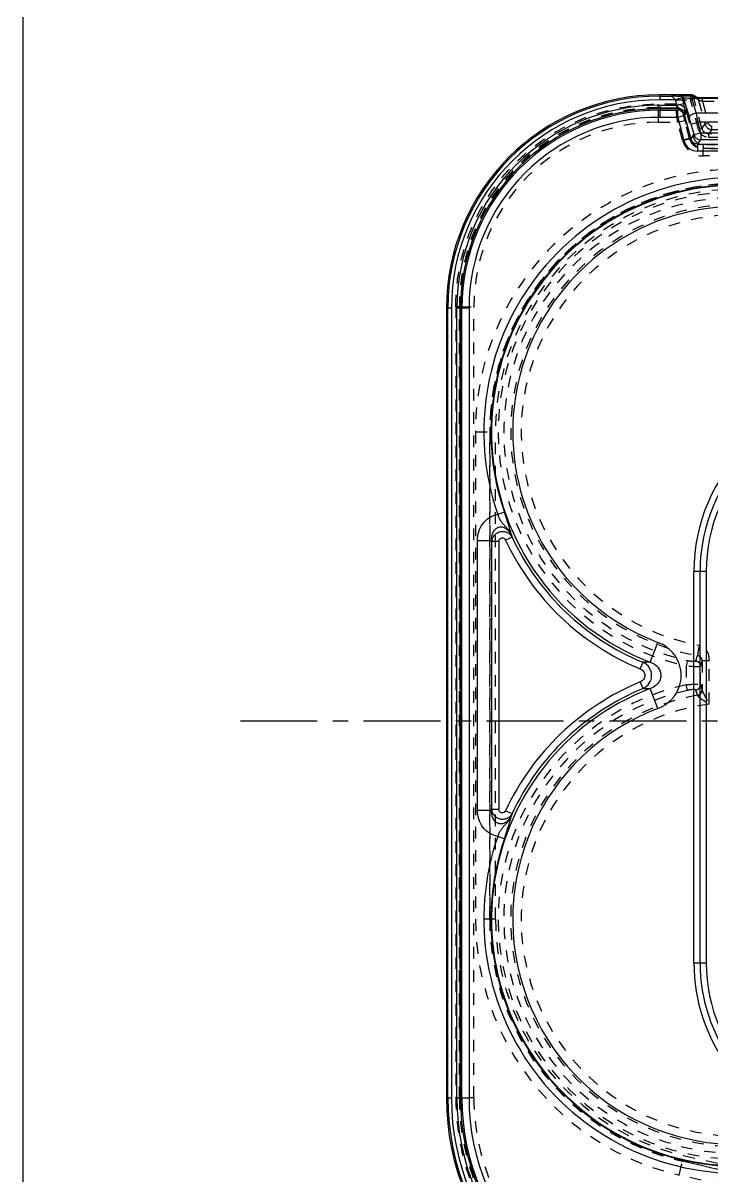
# Model space of a CAD drawing. Header units: millimetres. Extents: x 1727 to 4210, y -6182 to 759.
# Drawn here: x 2551.8 to 2648.6, y -567.7 to -405.6 of the extents above; entities that cross this region are included whole.
import ezdxf

# ---------------------------------------------------------------- set-up
doc = ezdxf.new("R2010")
doc.units = ezdxf.units.MM
doc.header["$LTSCALE"] = 16.335
doc.linetypes.add('CENTER', pattern=[0.6, 0.375, -0.075, 0.075, -0.075])
doc.linetypes.add('HIDDEN', pattern=[0.2, 0.1, -0.1])
doc.layers.get('0').update_dxf_attribs({"linetype": 'CONTINUOUS'})
doc.layers.add('DEFAULT_2', color=8, linetype='HIDDEN')

msp = doc.modelspace()

# ---------------------------------------------------------------- linework, layer by layer
at = {"color": 7, "linetype": 'Continuous'}
for p, q in [((2641.27, -415.714), (2641.27, -416.416)), ((2645.754, -415.714), (2641.27, -415.714)), ((2641.27, -415.917), (2642.928, -415.917)), ((2643.432, -416.416), (2641.27, -416.416)), ((2644.396, -416.158), (2643.432, -416.416)), ((2643.432, -416.416), (2643.639, -417.188)), ((2644.568, -416.122), (2644.35, -415.99)), ((2644.396, -416.158), (2644.602, -416.93)), ((2644.568, -416.122), (2645.426, -418.943)), ((2645.754, -415.714), (2646.236, -416.085)), ((2646.39, -418.237), (2645.766, -416.186)), ((2645.766, -416.186), (2660.774, -416.186)), ((2646.441, -416.111), (2646.058, -415.817)), ((2646.379, -416.105), (2646.368, -416.104)), ((2647.023, -416.132), (2646.839, -416.128)), ((2647.283, -416.134), (2647.283, -416.134)), ((2659.326, -416.134), (2647.283, -416.134)), ((2641.27, -417.188), (2641.27, -418.891)), ((2641.27, -417.188), (2643.639, -417.188)), ((2643.939, -417.687), (2641.27, -417.687)), ((2641.27, -417.893), (2643.78, -417.893)), ((2643.639, -417.188), (2644.602, -416.93)), ((2643.939, -417.687), (2643.78, -417.893)), ((2643.78, -418.891), (2643.78, -417.893)), ((2643.78, -418.891), (2641.27, -418.891)), ((2644.744, -418.633), (2643.78, -418.891)), ((2643.78, -418.891), (2644.658, -422.167)), ((2644.744, -418.633), (2644.902, -418.426)), ((2644.744, -418.633), (2645.622, -421.909)), ((2645.681, -419.837), (2646.645, -419.579)), ((2646.39, -418.237), (2660.15, -418.237)), ((2647.041, -421.057), (2646.645, -419.579)), ((2659.895, -419.579), (2646.645, -419.579)), ((2646.077, -421.316), (2645.681, -419.837)), ((2646.077, -421.316), (2647.041, -421.057)), ((2647.041, -421.057), (2647.041, -422.055)), ((2647.041, -421.057), (2659.499, -421.057)), ((2645.622, -421.909), (2644.658, -422.167)), ((2646.077, -421.316), (2645.622, -421.909)), ((2646.585, -422.649), (2647.041, -422.055)), ((2646.585, -422.649), (2646.585, -423.646)), ((2646.585, -422.649), (2656.822, -422.649)), ((2659.499, -422.055), (2647.041, -422.055)), ((2657.619, -423.644), (2646.585, -423.646)), ((2611.27, -445.714), (2611.27, -556.714)), ((2611.972, -445.714), (2611.27, -445.714)), ((2611.473, -556.714), (2611.473, -445.714)), ((2611.972, -445.714), (2611.972, -556.714)), ((2612.744, -556.714), (2612.744, -445.714)), ((2614.447, -445.714), (2612.744, -445.714)), ((2613.243, -445.714), (2613.243, -556.714)), ((2613.45, -556.714), (2613.45, -445.714)), ((2614.447, -445.714), (2614.447, -556.714)), ((2619.418, -474.382), (2618.478, -474.706)), ((2620.499, -477.898), (2619.597, -478.319)), ((2620.499, -477.898), (2620.468, -477.754)), ((2615.633, -516.279), (2615.633, -478.379)), ((2615.633, -478.379), (2617.622, -478.379)), ((2617.622, -478.379), (2617.622, -516.279)), ((2617.655, -516.129), (2617.655, -478.529)), ((2618.649, -478.529), (2617.655, -478.529)), ((2618.649, -478.529), (2618.649, -516.129)), ((2646.064, -537.714), (2646.064, -482.714)), ((2647.796, -482.714), (2646.064, -482.714)), ((2646.93, -537.714), (2646.93, -482.714)), ((2647.796, -482.714), (2647.796, -537.714)), ((2639.932, -495.47), (2640.994, -492.682)), ((2638.529, -496.41), (2638.908, -495.49)), ((2638.908, -499.168), (2638.529, -498.248)), ((2640.994, -501.976), (2639.932, -499.188)), ((2615.633, -516.279), (2617.622, -516.279)), ((2617.655, -516.129), (2618.649, -516.129)), ((2619.597, -516.339), (2620.499, -516.76)), ((2620.468, -516.904), (2620.499, -516.76)), ((2619.418, -520.276), (2618.478, -519.952)), ((2646.064, -537.714), (2647.796, -537.714)), ((2611.27, -556.714), (2611.972, -556.714)), ((2612.744, -556.714), (2614.447, -556.714))]:
    msp.add_line(p, q, dxfattribs=at)
at = {"color": 1, "linetype": 'CENTER', "ltscale": 1.76547}
msp.add_line((2582.308, -503.714), (2924.232, -503.714), dxfattribs=at)
msp.add_lwpolyline([(2551.758, -310.188), (3425.558, -310.188), (3425.558, -703.248), (2551.758, -703.248)], close=True)
at = {"color": 7, "linetype": 'Continuous'}
for points in [[(2646.839, -416.128), (2646.677, -416.123), (2646.544, -416.117), (2646.443, -416.111), (2646.379, -416.105)], [(2647.283, -416.134), (2647.222, -416.134), (2647.023, -416.132)]]:
    msp.add_lwpolyline(points, dxfattribs=at)
for centre, radius, start, end in [((2641.27, -445.714), 30, 90, 180), ((2641.27, -445.714), 29.797, 90, 180), ((2641.27, -445.714), 29.298, 90, 180), ((2622.214, -422.102), 22.965, 15.00003, 15.43451), ((2646.238, -416.585), 0.5, 74.82534, 90.10573), ((2647.021, -406.495), 9.636, 267.30894, 268.03906), ((2647.171, -402.22), 13.913, 268.02261, 268.90701), ((2647.252, -398.467), 17.667, 268.87524, 269.21341), ((2647.273, -397.013), 19.121, 269.21106, 269.42849), ((2647.282, -396.149), 19.985, 269.42839, 270.00392), ((2641.27, -445.714), 28.526, 90, 180), ((2641.27, -445.714), 28.027, 90, 180), ((2641.27, -445.714), 27.82, 90, 180), ((2643.776, -418.896), 1.003, 15.22948, 89.77052), ((2643.935, -418.69), 1.003, 15.24133, 89.75872), ((2641.27, -445.714), 26.823, 90, 180), ((2619.188, -426.905), 27.419, 14.93785, 16.88139), ((2586.579, -430.298), 61.015, 10.11819, 11.40062), ((2646.585, -421.652), 1.994, 194.982, 270.01819), ((2647.045, -421.052), 1.003, 195.22947, 269.77053), ((2652.27, -463.079), 35.737, 82.68167, 198.98671), ((2652.27, -463.079), 34.742, 60.99766, 198.9835), ((2652.27, -463.079), 34.661, 51.25547, 249.14835), ((2652.27, -463.079), 31.678, 48.35335, 249.14831), ((2670.77, -482.714), 24.706, 90, 180), ((2670.77, -482.714), 23.84, 90, 180), ((2670.77, -482.714), 22.974, 90, 180), ((2652.27, -463.079), 35.057, 205.00586, 247.59541), ((2691.065, -462.891), 75.058, 191.9069, 192.0273), ((2652.27, -463.079), 36.052, 205.00586, 247.59529), ((2638.123, -497.329), 2, 293.12723, 66.87024), ((2652.27, -531.579), 36.052, 112.40471, 154.99412), ((2652.27, -531.579), 34.661, 110.85165, 298.46172), ((2652.27, -531.579), 35.057, 112.40459, 154.99414), ((2652.27, -531.579), 31.678, 110.8517, 290.40714), ((2691.053, -531.764), 75.045, 167.97281, 168.09324), ((2652.27, -531.579), 35.737, 161.01373, 276.00774), ((2652.27, -531.579), 34.742, 161.01485, 276.00451), ((2670.77, -537.714), 24.706, 180, 252.43902), ((2670.77, -537.714), 23.84, 180, 252.43902), ((2670.77, -537.714), 22.974, 180, 270), ((2646.27, -556.714), 35, 180, 270), ((2646.27, -556.714), 34.797, 180, 270), ((2646.27, -556.714), 34.298, 180, 270), ((2646.27, -556.714), 33.526, 180, 270), ((2646.27, -556.714), 33.027, 180, 270), ((2646.27, -556.714), 32.82, 180, 270), ((2646.27, -556.714), 31.823, 180, 270)]:
    msp.add_arc(centre, radius, start, end, dxfattribs=at)
msp.add_ellipse((2645.611, -416.126), major_axis=(1.048, -0.009), ratio=0.0567968, start_param=-3.0463879, end_param=-1.4224933, dxfattribs=at)
for points, knots in [([(2644.35, -415.99), (2644.344, -415.986), (2644.325, -415.982), (2644.269, -415.972), (2644.165, -415.963), (2644.008, -415.952), (2643.818, -415.944), (2643.607, -415.936), (2643.308, -415.928), (2643.08, -415.922), (2642.928, -415.917)], [0, 0, 0, 0, 0.0145445, 0.0400164, 0.1208526, 0.2341804, 0.3703637, 0.5208364, 0.6791136, 1, 1, 1, 1]), ([(2643.432, -416.416), (2643.385, -416.357), (2643.291, -416.246), (2643.171, -416.116), (2643.08, -416.027), (2643.021, -415.974), (2642.972, -415.938), (2642.941, -415.92), (2642.928, -415.917)], [0, 0, 0, 0, 0.3174199, 0.6114879, 0.7414341, 0.8538215, 0.9424142, 1, 1, 1, 1]), ([(2646.236, -416.085), (2646.245, -416.091), (2646.281, -416.096), (2646.347, -416.106), (2646.448, -416.113), (2646.525, -416.118), (2646.568, -416.12)], [0, 0, 0, 0, 0.1002604, 0.305905, 0.6102347, 1, 1, 1, 1]), ([(2643.639, -417.188), (2643.686, -417.247), (2643.77, -417.357), (2643.873, -417.504), (2643.928, -417.609), (2643.949, -417.663), (2643.944, -417.684), (2643.939, -417.687)], [0, 0, 0, 0, 0.3803168, 0.6997233, 0.9119689, 0.9701159, 1, 1, 1, 1]), ([(2644.902, -418.426), (2644.906, -418.421), (2644.909, -418.405), (2644.911, -418.357), (2644.902, -418.264), (2644.88, -418.119), (2644.844, -417.932), (2644.797, -417.711), (2644.718, -417.373), (2644.651, -417.11), (2644.602, -416.93)], [0, 0, 0, 0, 0.0115109, 0.0311825, 0.0959269, 0.1931807, 0.3188222, 0.4680368, 0.635434, 1, 1, 1, 1]), ([(2645.426, -418.943), (2645.418, -418.876), (2645.465, -418.762), (2645.573, -418.64), (2645.742, -418.5), (2646.015, -418.352), (2646.259, -418.269), (2646.39, -418.237)], [0, 0, 0, 0, 0.1594935, 0.2654862, 0.3894202, 0.6805606, 1, 1, 1, 1]), ([(2646.585, -422.649), (2646.371, -422.649), (2645.93, -422.505), (2645.676, -422.116), (2645.622, -421.909)], [0, 0, 0, 0, 0.4999943, 1, 1, 1, 1]), ([(2615.633, -478.379), (2615.633, -477.96), (2615.757, -477.116), (2616.327, -475.97), (2617.258, -475.084), (2618.065, -474.774), (2618.478, -474.706)], [0, 0, 0, 0, 0.2502434, 0.5003558, 0.750285, 1, 1, 1, 1]), ([(2620.468, -477.754), (2620.361, -477.477), (2620.147, -477.08), (2619.776, -476.616), (2619.469, -476.3), (2619.17, -475.973), (2618.91, -475.593), (2618.685, -475.165), (2618.545, -474.863), (2618.478, -474.706)], [0, 0, 0, 0, 0.2433234, 0.3648574, 0.4848853, 0.6041119, 0.7275313, 0.860319, 1, 1, 1, 1]), ([(2620.468, -477.754), (2620.415, -477.559), (2620.299, -477.127), (2620.084, -476.377), (2619.782, -475.449), (2619.547, -474.757), (2619.417, -474.381)], [0, 0, 0, 0, 0.1719143, 0.3797749, 0.6621658, 1, 1, 1, 1]), ([(2617.622, -478.379), (2617.613, -478.168), (2617.641, -477.749), (2617.834, -477.168), (2618.183, -476.697), (2618.687, -476.429), (2619.258, -476.458), (2619.771, -476.74), (2620.188, -477.189), (2620.388, -477.558), (2620.468, -477.754)], [0, 0, 0, 0, 0.135132, 0.2646731, 0.3862445, 0.5001394, 0.6138054, 0.7350726, 0.8646148, 1, 1, 1, 1]), ([(2617.655, -478.529), (2617.66, -478.369), (2617.726, -478.045), (2617.979, -477.619), (2618.362, -477.294), (2618.831, -477.107), (2619.336, -477.078), (2619.82, -477.211), (2620.23, -477.49), (2620.426, -477.755), (2620.499, -477.898)], [0, 0, 0, 0, 0.1227207, 0.2469934, 0.3729169, 0.5000268, 0.6270767, 0.7530399, 0.8773032, 1, 1, 1, 1]), ([(2618.649, -478.529), (2618.649, -478.412), (2618.717, -478.176), (2619.022, -477.966), (2619.387, -478.028), (2619.548, -478.213), (2619.597, -478.319)], [0, 0, 0, 0, 0.255947, 0.4997887, 0.7437628, 1, 1, 1, 1]), ([(2640.994, -501.976), (2641.464, -501.797), (2642.359, -501.302), (2643.429, -500.209), (2644.124, -498.843), (2644.367, -497.329), (2644.124, -495.815), (2643.428, -494.449), (2642.358, -493.356), (2641.464, -492.861), (2640.994, -492.682)], [0, 0, 0, 0, 0.1250521, 0.2500782, 0.3750535, 0.5000356, 0.6250119, 0.7499767, 0.8749729, 1, 1, 1, 1]), ([(2639.932, -495.47), (2639.845, -495.472), (2639.503, -495.478), (2639.162, -495.485), (2638.908, -495.49)], [0, 0, 0, 0, 0.2559165, 1, 1, 1, 1]), ([(2639.932, -495.47), (2640.338, -495.608), (2640.91, -495.977), (2641.334, -496.714), (2641.452, -497.329), (2641.334, -497.944), (2640.91, -498.681), (2640.338, -499.05), (2639.932, -499.188)], [0, 0, 0, 0, 0.2554715, 0.379135, 0.4999935, 0.6208552, 0.7445158, 1, 1, 1, 1]), ([(2638.529, -496.41), (2638.709, -496.484), (2639.034, -496.739), (2639.22, -497.329), (2639.034, -497.919), (2638.709, -498.175), (2638.529, -498.248)], [0, 0, 0, 0, 0.2502989, 0.500024, 0.7497392, 1, 1, 1, 1]), ([(2638.908, -499.168), (2638.991, -499.17), (2639.333, -499.176), (2639.674, -499.183), (2639.932, -499.188)], [0, 0, 0, 0, 0.2442862, 1, 1, 1, 1]), ([(2618.478, -519.952), (2618.065, -519.884), (2617.258, -519.574), (2616.327, -518.688), (2615.758, -517.543), (2615.633, -516.698), (2615.633, -516.279)], [0, 0, 0, 0, 0.2497251, 0.4996316, 0.7497113, 1, 1, 1, 1]), ([(2620.468, -516.904), (2620.397, -517.08), (2620.215, -517.421), (2619.833, -517.865), (2619.404, -518.131), (2619.007, -518.217), (2618.695, -518.195), (2618.403, -518.083), (2618.08, -517.838), (2617.8, -517.418), (2617.636, -516.856), (2617.613, -516.469), (2617.622, -516.279)], [0, 0, 0, 0, 0.1212339, 0.243921, 0.3694643, 0.4343442, 0.4999132, 0.5655542, 0.6302257, 0.7557428, 0.8785258, 1, 1, 1, 1]), ([(2620.499, -516.76), (2620.426, -516.903), (2620.23, -517.168), (2619.82, -517.447), (2619.336, -517.58), (2618.831, -517.551), (2618.362, -517.364), (2617.979, -517.039), (2617.726, -516.613), (2617.66, -516.29), (2617.655, -516.129)], [0, 0, 0, 0, 0.1226995, 0.2469667, 0.3728949, 0.5000084, 0.6270549, 0.7530134, 0.8772823, 1, 1, 1, 1]), ([(2618.478, -519.953), (2618.545, -519.796), (2618.684, -519.493), (2618.909, -519.065), (2619.17, -518.686), (2619.469, -518.358), (2619.776, -518.042), (2620.147, -517.578), (2620.361, -517.181), (2620.468, -516.904)], [0, 0, 0, 0, 0.1396815, 0.2724666, 0.3959146, 0.5151234, 0.6351459, 0.7566818, 1, 1, 1, 1]), ([(2619.597, -516.339), (2619.548, -516.445), (2619.387, -516.63), (2619.022, -516.692), (2618.717, -516.482), (2618.649, -516.246), (2618.649, -516.129)], [0, 0, 0, 0, 0.2559507, 0.4997711, 0.7437662, 1, 1, 1, 1]), ([(2619.418, -520.277), (2619.547, -519.9), (2619.782, -519.209), (2620.084, -518.281), (2620.299, -517.531), (2620.415, -517.099), (2620.468, -516.904)], [0, 0, 0, 0, 0.3378559, 0.62021, 0.8280698, 1, 1, 1, 1])]:
    msp.add_open_spline(points, degree=3, knots=knots, dxfattribs=at)
msp.add_open_spline([(2645.753, -415.714), (2645.86, -415.714), (2645.973, -415.752), (2646.058, -415.817)], degree=3, dxfattribs=at)
at = {"layer": 'DEFAULT_2', "color": 8, "linetype": 'HIDDEN'}
for p, q in [((2645.593, -415.925), (2642.928, -415.917)), ((2643.432, -416.416), (2645.593, -416.424)), ((2645.593, -415.925), (2645.754, -415.714)), ((2645.593, -415.925), (2645.593, -416.424)), ((2645.593, -416.424), (2646.076, -416.295)), ((2646.706, -420.578), (2645.593, -416.424)), ((2646.237, -416.085), (2646.076, -416.295)), ((2647.189, -420.449), (2646.076, -416.295)), ((2646.718, -416.455), (2646.237, -416.085)), ((2646.54, -416.187), (2646.441, -416.111)), ((2646.54, -416.187), (2646.536, -416.184)), ((2647.283, -416.634), (2647.283, -416.134)), ((2641.025, -417.536), (2641.025, -417.038)), ((2641.072, -417.584), (2641.025, -417.536)), ((2641.025, -417.536), (2643.592, -417.536)), ((2643.592, -417.038), (2641.037, -417.038)), ((2641.072, -419.579), (2641.072, -417.584)), ((2643.568, -417.584), (2641.072, -417.584)), ((2643.568, -417.584), (2643.592, -417.536)), ((2643.592, -417.038), (2643.592, -417.536)), ((2646.718, -416.455), (2647.633, -419.869)), ((2647.283, -416.634), (2648.116, -419.74)), ((2647.283, -416.634), (2659.257, -416.634)), ((2641.086, -419.579), (2643.785, -419.579)), ((2643.785, -419.579), (2644.749, -419.32)), ((2644.46, -422.099), (2643.785, -419.579)), ((2644.533, -418.323), (2644.556, -418.277)), ((2644.556, -418.277), (2645.038, -418.148)), ((2644.556, -418.277), (2645.488, -421.758)), ((2645.425, -421.841), (2644.749, -419.32)), ((2645.038, -418.149), (2645.971, -421.629)), ((2647.189, -420.449), (2646.706, -420.578)), ((2647.189, -420.449), (2647.633, -419.869)), ((2648.116, -419.74), (2647.633, -419.869)), ((2648.598, -420.61), (2648.153, -421.189)), ((2648.153, -421.688), (2648.153, -421.189)), ((2658.387, -421.189), (2648.153, -421.189)), ((2648.598, -420.61), (2648.598, -420.11)), ((2648.598, -420.61), (2657.942, -420.61)), ((2645.425, -421.841), (2644.46, -422.099)), ((2645.425, -421.841), (2645.488, -421.758)), ((2645.971, -421.629), (2645.488, -421.758)), ((2647.417, -423.239), (2647.417, -422.739)), ((2659.122, -422.739), (2647.418, -422.739)), ((2648.153, -421.688), (2658.386, -421.688)), ((2647.354, -423.321), (2647.417, -423.239)), ((2647.354, -424.32), (2647.354, -423.321)), ((2656.483, -423.321), (2647.354, -423.321)), ((2658.072, -424.323), (2647.354, -424.32)), ((2647.417, -423.239), (2659.123, -423.239)), ((2612.594, -445.468), (2613.093, -445.468)), ((2612.594, -445.481), (2612.594, -556.714)), ((2613.093, -556.714), (2613.093, -445.468)), ((2613.14, -445.515), (2613.093, -445.468)), ((2613.14, -445.515), (2613.14, -556.714)), ((2613.14, -445.515), (2615.135, -445.515)), ((2615.135, -556.714), (2615.135, -445.529)), ((2615.359, -463.079), (2615.359, -531.579)), ((2615.359, -463.079), (2618.18, -463.079)), ((2617.354, -531.579), (2617.354, -463.079)), ((2617.382, -463.079), (2617.382, -531.579)), ((2618.18, -531.579), (2618.18, -463.079)), ((2645.157, -495.231), (2644.987, -496)), ((2646.328, -495.264), (2646.552, -494.532)), ((2647.22, -495.274), (2646.984, -496.039)), ((2647.22, -495.274), (2647.22, -499.393)), ((2648.219, -495.274), (2647.22, -495.274)), ((2648.219, -501.358), (2648.219, -495.274)), ((2644.987, -496), (2644.987, -498.658)), ((2646.984, -498.619), (2646.984, -496.039)), ((2645.157, -499.427), (2644.987, -498.658)), ((2646.984, -498.619), (2647.21, -499.351)), ((2646.552, -500.126), (2646.328, -499.394)), ((2618.18, -531.579), (2615.359, -531.579)), ((2612.744, -556.714), (2612.594, -556.714)), ((2615.135, -556.714), (2614.447, -556.714)), ((2643.98, -567.547), (2644.614, -564.798)), ((2644.614, -564.798), (2711.364, -580.183)), ((2711.178, -580.988), (2644.428, -565.603)), ((2644.434, -565.576), (2711.184, -580.961)), ((2710.73, -582.932), (2643.98, -567.547))]:
    msp.add_line(p, q, dxfattribs=at)
msp.add_lwpolyline([(2646.368, -416.104), (2646.363, -416.103), (2646.413, -416.117), (2646.514, -416.168), (2646.534, -416.182)], dxfattribs=at)
for centre, radius, start, end in [((2645.592, -416.425), 0.501, 15.12397, 89.87603), ((2646.238, -416.582), 0.497, 14.77948, 74.82534), ((2640.995, -445.439), 27.9, 89.93918, 180.06086), ((2641.058, -445.502), 27.917, 89.97228, 180.02772), ((2643.592, -418.534), 1.497, 14.93814, 89.98502), ((2641.047, -445.49), 25.911, 89.91358, 180.08642), ((2648.153, -420.19), 1.498, 194.98758, 270.00332), ((2648.152, -420.192), 0.997, 194.90831, 270.0911), ((2648.599, -419.61), 1, 195.04838, 269.95162), ((2648.598, -419.611), 0.499, 194.9818, 270.01716), ((2647.354, -421.325), 2.995, 194.9923, 270.0077), ((2647.351, -421.328), 1.993, 194.90725, 270.09366), ((2647.418, -421.24), 1.998, 195.02239, 269.97762), ((2647.417, -421.242), 1.497, 194.98114, 270.01967), ((2652.27, -463.079), 36.911, 83.44524, 180), ((2652.27, -463.079), 34.916, 83.44524, 180), ((2652.27, -463.079), 34.888, 77.02103, 180), ((2652.27, -463.079), 34.09, 77.02103, 180), ((2652.27, -463.079), 33.717, 52.47454, 257.52546), ((2652.27, -463.079), 32.929, 52.47454, 257.52546), ((2652.27, -463.079), 31.969, 50.30331, 259.69669), ((2652.27, -463.079), 30.491, 50.30086, 259.69466), ((2652.27, -531.579), 33.717, 102.47454, 77.52546), ((2652.27, -531.579), 32.929, 102.47454, 77.52546), ((2652.27, -531.579), 31.969, 100.30331, 79.69669), ((2652.27, -531.579), 30.491, 97.63481, 82.36519), ((2652.27, -531.579), 36.911, 180, 257.02103), ((2652.27, -531.579), 34.916, 180, 257.02103), ((2652.27, -531.579), 34.888, 180, 257.02103), ((2652.27, -531.579), 34.09, 180, 257.02103), ((2646.27, -556.714), 33.676, 180, 270), ((2646.27, -556.714), 33.177, 180, 270), ((2646.27, -556.714), 33.13, 180, 270), ((2646.27, -556.714), 31.135, 180, 270)]:
    msp.add_arc(centre, radius, start, end, dxfattribs=at)
msp.add_open_spline([(2646.058, -415.817), (2646.143, -415.882), (2646.209, -415.981), (2646.237, -416.085)], degree=3, dxfattribs=at)
for points, knots in [([(2612.594, -445.481), (2612.597, -443.622), (2612.953, -439.893), (2614.58, -434.521), (2617.223, -429.568), (2620.784, -425.228), (2625.124, -421.667), (2630.077, -419.024), (2635.449, -417.396), (2639.178, -417.04), (2641.037, -417.038)], [0, 0, 0, 0, 0.1250013, 0.2500013, 0.3750008, 0.5, 0.6249992, 0.7499987, 0.8749987, 1, 1, 1, 1]), ([(2643.785, -419.579), (2643.751, -419.336), (2643.706, -418.981), (2643.652, -418.527), (2643.618, -418.234), (2643.593, -417.987), (2643.574, -417.796), (2643.568, -417.668), (2643.563, -417.604), (2643.568, -417.584)], [0, 0, 0, 0, 0.3665855, 0.5341264, 0.6829879, 0.8079714, 0.9046941, 0.9693899, 1, 1, 1, 1]), ([(2643.568, -417.584), (2643.677, -417.584), (2643.898, -417.625), (2644.284, -417.827), (2644.478, -418.12), (2644.533, -418.323)], [0, 0, 0, 0, 0.2524868, 0.5123857, 1, 1, 1, 1]), ([(2644.556, -418.277), (2644.5, -418.07), (2644.247, -417.682), (2643.806, -417.536), (2643.592, -417.536)], [0, 0, 0, 0, 0.5002145, 1, 1, 1, 1]), ([(2647.283, -416.634), (2647.215, -416.618), (2647.088, -416.586), (2646.938, -416.543), (2646.837, -416.51), (2646.78, -416.489), (2646.743, -416.472), (2646.723, -416.461), (2646.718, -416.455)], [0, 0, 0, 0, 0.3508558, 0.6614911, 0.788294, 0.8895059, 0.960845, 1, 1, 1, 1]), ([(2644.533, -418.323), (2644.528, -418.332), (2644.533, -418.367), (2644.539, -418.431), (2644.558, -418.528), (2644.584, -418.652), (2644.617, -418.799), (2644.672, -419.025), (2644.717, -419.2), (2644.749, -419.32)], [0, 0, 0, 0, 0.0306537, 0.0958147, 0.1932521, 0.3189787, 0.4683491, 0.6357904, 1, 1, 1, 1]), ([(2646.817, -493.079), (2646.794, -493.248), (2646.726, -493.563), (2646.641, -494.048), (2646.583, -494.364), (2646.552, -494.532)], [0, 0, 0, 0, 0.3472756, 0.6526771, 1, 1, 1, 1]), ([(2648.219, -495.274), (2648.225, -495.039), (2648.195, -494.564), (2647.991, -494), (2647.716, -493.613), (2647.378, -493.284), (2647.046, -493.12), (2646.815, -493.078)], [0, 0, 0, 0, 0.2502768, 0.500294, 0.6257107, 0.7510847, 1, 1, 1, 1]), ([(2645.157, -495.231), (2645.301, -495.263), (2645.57, -495.312), (2645.926, -495.345), (2646.166, -495.339), (2646.288, -495.307), (2646.324, -495.279), (2646.328, -495.264)], [0, 0, 0, 0, 0.3688652, 0.6830565, 0.8974547, 0.9612184, 1, 1, 1, 1]), ([(2646.328, -495.264), (2646.505, -495.297), (2646.846, -495.491), (2646.982, -495.86), (2646.984, -496.039)], [0, 0, 0, 0, 0.5016051, 1, 1, 1, 1]), ([(2647.22, -495.274), (2647.221, -495.172), (2647.184, -494.974), (2647.02, -494.739), (2646.799, -494.593), (2646.634, -494.546), (2646.552, -494.532)], [0, 0, 0, 0, 0.2821982, 0.5351451, 0.76983, 1, 1, 1, 1]), ([(2646.984, -496.039), (2646.974, -496.058), (2646.905, -496.083), (2646.784, -496.102), (2646.592, -496.114), (2646.346, -496.115), (2646.05, -496.103), (2645.591, -496.072), (2645.232, -496.034), (2644.987, -496)], [0, 0, 0, 0, 0.0324451, 0.0957472, 0.1908282, 0.3146759, 0.4632148, 0.6311984, 1, 1, 1, 1]), ([(2644.987, -498.658), (2645.232, -498.624), (2645.591, -498.586), (2646.05, -498.555), (2646.346, -498.544), (2646.592, -498.544), (2646.784, -498.556), (2646.905, -498.575), (2646.974, -498.6), (2646.984, -498.619)], [0, 0, 0, 0, 0.3688132, 0.5368006, 0.6853381, 0.8091811, 0.9042574, 0.9675533, 1, 1, 1, 1]), ([(2646.328, -499.394), (2646.505, -499.361), (2646.846, -499.167), (2646.982, -498.798), (2646.984, -498.619)], [0, 0, 0, 0, 0.5016059, 1, 1, 1, 1]), ([(2646.328, -499.394), (2646.324, -499.379), (2646.288, -499.351), (2646.166, -499.319), (2645.926, -499.313), (2645.57, -499.346), (2645.301, -499.395), (2645.157, -499.427)], [0, 0, 0, 0, 0.0387843, 0.1025564, 0.3169782, 0.6311601, 1, 1, 1, 1]), ([(2646.552, -500.126), (2646.73, -500.093), (2647.072, -499.9), (2647.209, -499.53), (2647.21, -499.351)], [0, 0, 0, 0, 0.5022495, 1, 1, 1, 1]), ([(2646.56, -500.153), (2646.559, -500.151), (2646.557, -500.141), (2646.554, -500.132), (2646.552, -500.126)], [0, 0, 0, 0, 0.2859115, 1, 1, 1, 1]), ([(2646.56, -500.153), (2646.647, -500.137), (2646.822, -500.072), (2647.109, -499.848), (2647.218, -499.569), (2647.22, -499.393)], [0, 0, 0, 0, 0.2488594, 0.5086208, 1, 1, 1, 1]), ([(2646.56, -500.153), (2646.563, -500.17), (2646.584, -500.206), (2646.654, -500.284), (2646.787, -500.394), (2646.979, -500.537), (2647.203, -500.691), (2647.445, -500.853), (2647.785, -501.077), (2648.045, -501.245), (2648.219, -501.358)], [0, 0, 0, 0, 0.0242258, 0.0587857, 0.1541605, 0.2736428, 0.407521, 0.5500135, 0.6976345, 1, 1, 1, 1]), ([(2647.21, -499.351), (2647.211, -499.354), (2647.215, -499.368), (2647.218, -499.382), (2647.22, -499.393)], [0, 0, 0, 0, 0.213858, 1, 1, 1, 1]), ([(2647.22, -499.393), (2647.226, -499.444), (2647.267, -499.563), (2647.352, -499.756), (2647.467, -499.986), (2647.652, -500.333), (2647.905, -500.793), (2648.113, -501.167), (2648.219, -501.358)], [0, 0, 0, 0, 0.0699902, 0.1688276, 0.2874049, 0.4190525, 0.7029737, 1, 1, 1, 1])]:
    msp.add_open_spline(points, degree=3, knots=knots, dxfattribs=at)

doc.saveas('drawing.dxf')
